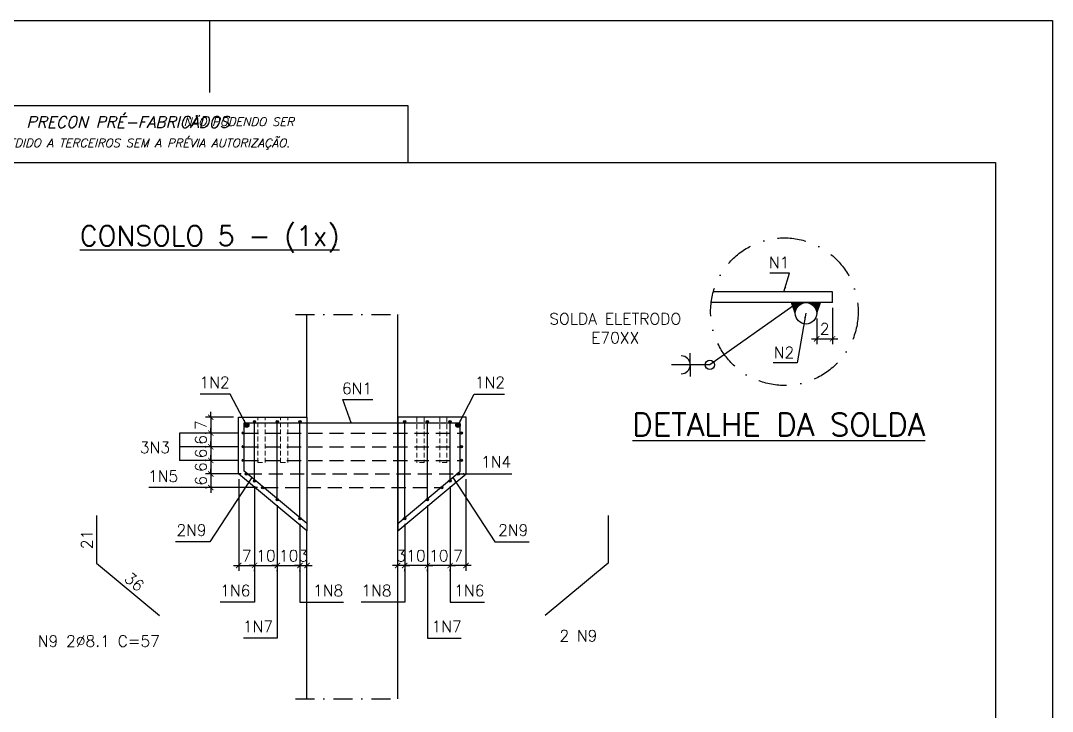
# Model space of a CAD drawing. Header units: centimetres. Extents: x 1658 to 19651, y 8082 to 11444.
# Drawn here: x 10405 to 11768, y 10531 to 11444 of the extents above; entities that cross this region are included whole.
import ezdxf

# ---------------------------------------------------------------- set-up
doc = ezdxf.new("R2010")
doc.units = ezdxf.units.CM
doc.header["$LTSCALE"] = 50
doc.header["$MEASUREMENT"] = 0
doc.header["$PDMODE"] = 67
for name, pattern in [('DASHDOT', [1, 0.5, -0.25, 0, -0.25]), ('DASHDOT2', [0.5, 0.25, -0.125, 0, -0.125]), ('DASHED', [0.75, 0.5, -0.25]), ('HIDDEN', [0.375, 0.25, -0.125])]:
    doc.linetypes.add(name, pattern=pattern)
doc.layers.add('10 TRACEJADO', color=1, linetype='DASHED', lineweight=13)
for name, color, linetype in [('FORMATO-PRECON', 2, 'Continuous'), ('HACHURAS-PRECON', 1, 'Continuous'), ('LINHA CENTRO-PRECON', 1, 'DASHDOT'), ('LINHA-01-PRECON', 1, 'Continuous'), ('LINHA-02-PRECON', 2, 'Continuous'), ('LINHA-03-PRECON', 3, 'Continuous'), ('LINHA-04-PRECON', 4, 'Continuous'), ('TEXTO-20-PRECON', 2, 'Continuous'), ('X1', 2, 'Continuous')]:
    doc.layers.add(name, color=color, linetype=linetype)
doc.styles.add('PRECON-ROMANS', font='romans.shx')
doc.styles.add('ROMANS', font='ROMANS.SHX', dxfattribs={"oblique": 15, "height": 3})
doc.styles.get("Standard").update_dxf_attribs({"font": 'romans.shx'})
doc.dimstyles.new('ESC50-50', dxfattribs={"dimscale": 50, "dimtxt": 0.2, "dimasz": 0.15, "dimexe": 0.15, "dimexo": 0.15, "dimgap": 0.08, "dimtad": 1, "dimdec": 1, "dimzin": 12, "dimdsep": 46, "dimtxsty": 'Standard', "dimblk": 'ARCHTICK', "dimcen": 0.09, "dimdle": 0.15, "dimclrd": 256, "dimclre": 256, "dimclrt": 2, "dimazin": 3, "dimtfac": 1, "dimtdec": 1, "dimtmove": 1, "dimatfit": 2, "dimfxl": 0.15, "dimtolj": 1, "dimtzin": 0, "dimarcsym": 0})
doc.dimstyles.new('ESC75-25', dxfattribs={"dimscale": 0, "dimtxt": 15, "dimasz": 7, "dimexe": 7, "dimexo": 7, "dimgap": 5.5, "dimtad": 1, "dimdec": 1, "dimlfac": 0.333333, "dimdsep": 46, "dimtxsty": 'Standard', "dimblk": 'ARCHTICK', "dimcen": 0.1, "dimdle": 7, "dimclrd": 256, "dimclre": 256, "dimclrt": 2, "dimadec": 0, "dimazin": 0, "dimtfac": 1, "dimtdec": 1, "dimtix": 1, "dimtmove": 2, "dimatfit": 3, "dimfxl": 1, "dimarcsym": 0})
doc.dimstyles.new('ESC75-75', dxfattribs={"dimscale": 0, "dimtxt": 15, "dimasz": 7, "dimexe": 7, "dimexo": 7, "dimgap": 5.5, "dimtad": 1, "dimdec": 1, "dimdsep": 46, "dimtxsty": 'Standard', "dimblk": 'ARCHTICK', "dimcen": 0.1, "dimdle": 7, "dimclrd": 256, "dimclre": 256, "dimclrt": 2, "dimadec": 0, "dimazin": 0, "dimtfac": 1, "dimtdec": 1, "dimtix": 1, "dimtmove": 2, "dimatfit": 3, "dimfxl": 1, "dimarcsym": 0})

# ---------------------------------------------------------------- blocks, each defined once
blk = doc.blocks.new('A$C2E607E54')
at = {"layer": 'FORMATO-PRECON', "color": 6}
blk.add_line((1835, 4050), (685, 4050), dxfattribs=at)
at = {"layer": 'FORMATO-PRECON'}
for points in [[(0, 4200), (2970, 4200), (2970, 0), (0, 0)], [(685, 3950), (1835, 3950), (1835, 4050), (685, 4050)]]:
    blk.add_lwpolyline(points, close=True, dxfattribs=at)
blk.add_lwpolyline([(1485, 4200), (1485, 4073.6)], dxfattribs=at)
at = {"layer": 'FORMATO-PRECON', "color": 6}
blk.add_lwpolyline([(100, 3950), (2870, 3950), (2870, 100), (100, 100)], close=True, dxfattribs=at)
at = {"layer": 'FORMATO-PRECON', "color": 3, "style": 'ROMANS', "oblique": 15}
blk.add_text('PRECON PRÉ-FABRICADOS', height=20, dxfattribs=at).set_placement((1162, 4011.3))
at = {"layer": 'FORMATO-PRECON', "style": 'ROMANS', "oblique": 15}
for s, p in [('ESTE DESENHO É DE PROPRIEDADE DA                            NÃO PODENDO SER', (700.8, 4014.4)), ('COPIADO PARCIAL OU TOTALMENTE, NEM CEDIDO A TERCEIROS SEM A PRÉVIA AUTORIZAÇÃO.', (700.8, 3977))]:
    blk.add_text(s, height=15, dxfattribs=at).set_placement(p)
blk = doc.blocks.new('*D192')
at = {"layer": 'Defpoints', "color": 0, "linetype": 'Continuous', "transparency": 16777216}
for p in [(10505.3, 10789.8), (10505.3, 10726.7), (10505.3, 10726.7)]:
    blk.add_point(p, dxfattribs=at)
at = {"layer": 'LINHA-01-PRECON', "color": 2, "linetype": 'Continuous', "transparency": 16777216, "insert": (10492.3, 10758.3), "char_height": 15, "attachment_point": 5, "rotation": 90}
blk.add_mtext('21', dxfattribs=at)
blk = doc.blocks.new('_ArchTick')
at = {"color": 0, "linetype": 'ByBlock', "const_width": 0.15}
blk.add_lwpolyline([(-0.5, -0.5), (0.5, 0.5)], dxfattribs=at)
blk = doc.blocks.new('*D193')
at = {"layer": 'Defpoints', "color": 0, "linetype": 'Continuous', "transparency": 16777216}
for p in [(10505.3, 10726.7), (10588.3, 10657.6), (10588.3, 10657.6)]:
    blk.add_point(p, dxfattribs=at)
at = {"layer": 'LINHA-01-PRECON', "color": 2, "linetype": 'Continuous', "transparency": 16777216, "insert": (10555.1, 10702.2), "char_height": 15, "attachment_point": 5, "rotation": 320.2182}
blk.add_mtext('36', dxfattribs=at)
blk = doc.blocks.new('*D196')
at = {"layer": 'Defpoints', "color": 0, "transparency": 16777216}
for p in [(11477.9, 11071.3), (11456.9, 11057.1), (11477.9, 11023.5)]:
    blk.add_point(p, dxfattribs=at)
at = {"layer": 'LINHA-01-PRECON', "lineweight": -2, "transparency": 16777216}
for p, q in [((11477.9, 11064.3), (11477.9, 11016.5)), ((11456.9, 11050.1), (11456.9, 11016.5)), ((11449.9, 11023.5), (11484.9, 11023.5))]:
    blk.add_line(p, q, dxfattribs=at)
at = {"layer": 'LINHA-01-PRECON', "lineweight": -2, "transparency": 16777216, "xscale": 7, "yscale": 7, "zscale": 7, "rotation": 180}
blk.add_blockref('_ArchTick', (11456.9, 11023.5), dxfattribs=at)
at = {"layer": 'LINHA-01-PRECON', "lineweight": -2, "transparency": 16777216, "xscale": 7, "yscale": 7, "zscale": 7}
blk.add_blockref('_ArchTick', (11477.9, 11023.5), dxfattribs=at)
at = {"layer": 'LINHA-01-PRECON', "color": 2, "transparency": 16777216, "insert": (11467.4, 11036.5), "char_height": 15, "attachment_point": 5}
blk.add_mtext('2', dxfattribs=at)
blk = doc.blocks.new('*D216')
at = {"layer": 'Defpoints', "color": 0, "transparency": 16777216}
for p in [(10693, 10919.8), (10656.1, 10898.8), (10699, 10898.8)]:
    blk.add_point(p, dxfattribs=at)
at = {"layer": 'LINHA-01-PRECON', "lineweight": -2, "transparency": 16777216}
for p, q in [((10656.1, 10919.8), (10656.1, 10926.8)), ((10686, 10919.8), (10649.1, 10919.8)), ((10656.1, 10919.8), (10656.1, 10898.8)), ((10692, 10898.8), (10649.1, 10898.8)), ((10656.1, 10898.8), (10656.1, 10891.8))]:
    blk.add_line(p, q, dxfattribs=at)
at = {"layer": 'LINHA-01-PRECON', "lineweight": -2, "transparency": 16777216, "xscale": 7, "yscale": 7, "zscale": 7}
for p, rotation in [((10656.1, 10919.8), 270), ((10656.1, 10898.8), 90)]:
    blk.add_blockref('_ArchTick', p, dxfattribs=dict(at, rotation=rotation))
at = {"layer": 'LINHA-01-PRECON', "color": 2, "transparency": 16777216, "insert": (10643.1, 10909.3), "char_height": 15, "attachment_point": 5, "rotation": 90}
blk.add_mtext('7', dxfattribs=at)
blk = doc.blocks.new('*D217')
at = {"layer": 'Defpoints', "color": 0, "transparency": 16777216}
for p in [(10699, 10898.8), (10656.1, 10880.8), (10699, 10880.8)]:
    blk.add_point(p, dxfattribs=at)
at = {"layer": 'LINHA-01-PRECON', "lineweight": -2, "transparency": 16777216}
for p, q in [((10692, 10898.8), (10649.1, 10898.8)), ((10656.1, 10898.8), (10656.1, 10905.8)), ((10656.1, 10898.8), (10656.1, 10880.8)), ((10692, 10880.8), (10649.1, 10880.8)), ((10656.1, 10880.8), (10656.1, 10873.8))]:
    blk.add_line(p, q, dxfattribs=at)
at = {"layer": 'LINHA-01-PRECON', "lineweight": -2, "transparency": 16777216, "xscale": 7, "yscale": 7, "zscale": 7}
for p, rotation in [((10656.1, 10898.8), 270), ((10656.1, 10880.8), 90)]:
    blk.add_blockref('_ArchTick', p, dxfattribs=dict(at, rotation=rotation))
at = {"layer": 'LINHA-01-PRECON', "color": 2, "transparency": 16777216, "insert": (10643.1, 10889.8), "char_height": 15, "attachment_point": 5, "rotation": 90}
blk.add_mtext('6', dxfattribs=at)
blk = doc.blocks.new('*D218')
at = {"layer": 'Defpoints', "color": 0, "transparency": 16777216}
for p in [(10699, 10880.8), (10656.1, 10862.8), (10699, 10862.8)]:
    blk.add_point(p, dxfattribs=at)
at = {"layer": 'LINHA-01-PRECON', "lineweight": -2, "transparency": 16777216}
for p, q in [((10692, 10880.8), (10649.1, 10880.8)), ((10656.1, 10880.8), (10656.1, 10887.8)), ((10656.1, 10880.8), (10656.1, 10862.8)), ((10692, 10862.8), (10649.1, 10862.8)), ((10656.1, 10862.8), (10656.1, 10855.8))]:
    blk.add_line(p, q, dxfattribs=at)
at = {"layer": 'LINHA-01-PRECON', "lineweight": -2, "transparency": 16777216, "xscale": 7, "yscale": 7, "zscale": 7}
for p, rotation in [((10656.1, 10880.8), 270), ((10656.1, 10862.8), 90)]:
    blk.add_blockref('_ArchTick', p, dxfattribs=dict(at, rotation=rotation))
at = {"layer": 'LINHA-01-PRECON', "color": 2, "transparency": 16777216, "insert": (10643.1, 10871.8), "char_height": 15, "attachment_point": 5, "rotation": 90}
blk.add_mtext('6', dxfattribs=at)
blk = doc.blocks.new('*D219')
at = {"layer": 'Defpoints', "color": 0, "transparency": 16777216}
for p in [(10699, 10862.8), (10656.1, 10844.8), (10703.2, 10844.8)]:
    blk.add_point(p, dxfattribs=at)
at = {"layer": 'LINHA-01-PRECON', "lineweight": -2, "transparency": 16777216}
for p, q in [((10656.1, 10862.8), (10656.1, 10869.8)), ((10692, 10862.8), (10649.1, 10862.8)), ((10656.1, 10862.8), (10656.1, 10844.8)), ((10696.2, 10844.8), (10649.1, 10844.8)), ((10656.1, 10844.8), (10656.1, 10837.8))]:
    blk.add_line(p, q, dxfattribs=at)
at = {"layer": 'LINHA-01-PRECON', "lineweight": -2, "transparency": 16777216, "xscale": 7, "yscale": 7, "zscale": 7}
for p, rotation in [((10656.1, 10862.8), 270), ((10656.1, 10844.8), 90)]:
    blk.add_blockref('_ArchTick', p, dxfattribs=dict(at, rotation=rotation))
at = {"layer": 'LINHA-01-PRECON', "color": 2, "transparency": 16777216, "insert": (10643.1, 10853.8), "char_height": 15, "attachment_point": 5, "rotation": 90}
blk.add_mtext('6', dxfattribs=at)
blk = doc.blocks.new('*D220')
at = {"layer": 'Defpoints', "color": 0, "transparency": 16777216}
for p in [(10703.2, 10844.8), (10656.1, 10826.8), (10724.9, 10826.8)]:
    blk.add_point(p, dxfattribs=at)
at = {"layer": 'LINHA-01-PRECON', "lineweight": -2, "transparency": 16777216}
for p, q in [((10696.2, 10844.8), (10649.1, 10844.8)), ((10656.1, 10844.8), (10656.1, 10851.8)), ((10656.1, 10844.8), (10656.1, 10826.8)), ((10717.9, 10826.8), (10649.1, 10826.8)), ((10656.1, 10826.8), (10656.1, 10819.8))]:
    blk.add_line(p, q, dxfattribs=at)
at = {"layer": 'LINHA-01-PRECON', "lineweight": -2, "transparency": 16777216, "xscale": 7, "yscale": 7, "zscale": 7}
for p, rotation in [((10656.1, 10844.8), 270), ((10656.1, 10826.8), 90)]:
    blk.add_blockref('_ArchTick', p, dxfattribs=dict(at, rotation=rotation))
at = {"layer": 'LINHA-01-PRECON', "color": 2, "transparency": 16777216, "insert": (10643.1, 10835.8), "char_height": 15, "attachment_point": 5, "rotation": 90}
blk.add_mtext('6', dxfattribs=at)
blk = doc.blocks.new('*D221')
at = {"layer": 'Defpoints', "color": 0, "transparency": 16777216}
for p in [(10693, 10844.8), (10714, 10835.6), (10714, 10723.8)]:
    blk.add_point(p, dxfattribs=at)
at = {"layer": 'LINHA-01-PRECON', "lineweight": -2, "transparency": 16777216}
for p, q in [((10693, 10837.8), (10693, 10716.8)), ((10714, 10828.6), (10714, 10716.8)), ((10686, 10723.8), (10721, 10723.8))]:
    blk.add_line(p, q, dxfattribs=at)
at = {"layer": 'LINHA-01-PRECON', "lineweight": -2, "transparency": 16777216, "xscale": 7, "yscale": 7, "zscale": 7, "rotation": 180}
blk.add_blockref('_ArchTick', (10693, 10723.8), dxfattribs=at)
at = {"layer": 'LINHA-01-PRECON', "lineweight": -2, "transparency": 16777216, "xscale": 7, "yscale": 7, "zscale": 7}
blk.add_blockref('_ArchTick', (10714, 10723.8), dxfattribs=at)
at = {"layer": 'LINHA-01-PRECON', "color": 2, "transparency": 16777216, "insert": (10703.5, 10736.8), "char_height": 15, "attachment_point": 5}
blk.add_mtext('7', dxfattribs=at)
blk = doc.blocks.new('*D222')
at = {"layer": 'Defpoints', "color": 0, "transparency": 16777216}
for p in [(10714, 10835.6), (10744, 10810.7), (10744, 10723.8)]:
    blk.add_point(p, dxfattribs=at)
at = {"layer": 'LINHA-01-PRECON', "lineweight": -2, "transparency": 16777216}
for p, q in [((10714, 10828.6), (10714, 10716.8)), ((10744, 10803.7), (10744, 10716.8)), ((10714, 10723.8), (10707, 10723.8)), ((10714, 10723.8), (10744, 10723.8)), ((10744, 10723.8), (10751, 10723.8))]:
    blk.add_line(p, q, dxfattribs=at)
at = {"layer": 'LINHA-01-PRECON', "lineweight": -2, "transparency": 16777216, "xscale": 7, "yscale": 7, "zscale": 7}
blk.add_blockref('_ArchTick', (10714, 10723.8), dxfattribs=at)
at = {"layer": 'LINHA-01-PRECON', "lineweight": -2, "transparency": 16777216, "xscale": 7, "yscale": 7, "zscale": 7, "rotation": 180}
blk.add_blockref('_ArchTick', (10744, 10723.8), dxfattribs=at)
at = {"layer": 'LINHA-01-PRECON', "color": 2, "transparency": 16777216, "insert": (10729, 10736.8), "char_height": 15, "attachment_point": 5}
blk.add_mtext('10', dxfattribs=at)
blk = doc.blocks.new('*D223')
at = {"layer": 'Defpoints', "color": 0, "transparency": 16777216}
for p in [(10744, 10810.7), (10774, 10785.8), (10774, 10723.8)]:
    blk.add_point(p, dxfattribs=at)
at = {"layer": 'LINHA-01-PRECON', "lineweight": -2, "transparency": 16777216}
for p, q in [((10744, 10803.7), (10744, 10716.8)), ((10774, 10778.8), (10774, 10716.8)), ((10744, 10723.8), (10737, 10723.8)), ((10744, 10723.8), (10774, 10723.8)), ((10774, 10723.8), (10781, 10723.8))]:
    blk.add_line(p, q, dxfattribs=at)
at = {"layer": 'LINHA-01-PRECON', "lineweight": -2, "transparency": 16777216, "xscale": 7, "yscale": 7, "zscale": 7}
blk.add_blockref('_ArchTick', (10744, 10723.8), dxfattribs=at)
at = {"layer": 'LINHA-01-PRECON', "lineweight": -2, "transparency": 16777216, "xscale": 7, "yscale": 7, "zscale": 7, "rotation": 180}
blk.add_blockref('_ArchTick', (10774, 10723.8), dxfattribs=at)
at = {"layer": 'LINHA-01-PRECON', "color": 2, "transparency": 16777216, "insert": (10759, 10736.8), "char_height": 15, "attachment_point": 5}
blk.add_mtext('10', dxfattribs=at)
blk = doc.blocks.new('*D224')
at = {"layer": 'Defpoints', "color": 0, "transparency": 16777216}
for p in [(10774, 10785.8), (10783.3, 10723.8), (10783.3, 10723.8)]:
    blk.add_point(p, dxfattribs=at)
at = {"layer": 'LINHA-01-PRECON', "lineweight": -2, "transparency": 16777216}
for p, q in [((10774, 10778.8), (10774, 10716.8)), ((10774, 10723.8), (10767, 10723.8)), ((10774, 10723.8), (10783.3, 10723.8)), ((10783.3, 10723.8), (10790.3, 10723.8))]:
    blk.add_line(p, q, dxfattribs=at)
at = {"layer": 'LINHA-01-PRECON', "lineweight": -2, "transparency": 16777216, "xscale": 7, "yscale": 7, "zscale": 7}
blk.add_blockref('_ArchTick', (10774, 10723.8), dxfattribs=at)
at = {"layer": 'LINHA-01-PRECON', "lineweight": -2, "transparency": 16777216, "xscale": 7, "yscale": 7, "zscale": 7, "rotation": 180}
blk.add_blockref('_ArchTick', (10783.3, 10723.8), dxfattribs=at)
at = {"layer": 'LINHA-01-PRECON', "color": 2, "transparency": 16777216, "insert": (10778.6, 10736.8), "char_height": 15, "attachment_point": 5}
blk.add_mtext('3', dxfattribs=at)
blk = doc.blocks.new('*D225')
at = {"layer": 'Defpoints', "color": 0, "transparency": 16777216}
for p in [(10993.4, 10844.8), (10972.4, 10835.6), (10972.4, 10723.8)]:
    blk.add_point(p, dxfattribs=at)
at = {"layer": 'LINHA-01-PRECON', "lineweight": -2, "transparency": 16777216}
for p, q in [((10972.4, 10828.6), (10972.4, 10716.8)), ((10993.4, 10837.8), (10993.4, 10716.8)), ((11000.4, 10723.8), (10965.4, 10723.8))]:
    blk.add_line(p, q, dxfattribs=at)
at = {"layer": 'LINHA-01-PRECON', "lineweight": -2, "transparency": 16777216, "xscale": 7, "yscale": 7, "zscale": 7, "rotation": 180}
blk.add_blockref('_ArchTick', (10972.4, 10723.8), dxfattribs=at)
at = {"layer": 'LINHA-01-PRECON', "lineweight": -2, "transparency": 16777216, "xscale": 7, "yscale": 7, "zscale": 7}
blk.add_blockref('_ArchTick', (10993.4, 10723.8), dxfattribs=at)
at = {"layer": 'LINHA-01-PRECON', "color": 2, "transparency": 16777216, "insert": (10982.9, 10736.8), "char_height": 15, "attachment_point": 5}
blk.add_mtext('7', dxfattribs=at)
blk = doc.blocks.new('*D226')
at = {"layer": 'Defpoints', "color": 0, "transparency": 16777216}
for p in [(10972.4, 10835.6), (10942.4, 10810.7), (10942.4, 10723.8)]:
    blk.add_point(p, dxfattribs=at)
at = {"layer": 'LINHA-01-PRECON', "lineweight": -2, "transparency": 16777216}
for p, q in [((10972.4, 10828.6), (10972.4, 10716.8)), ((10942.4, 10803.7), (10942.4, 10716.8)), ((10942.4, 10723.8), (10935.4, 10723.8)), ((10972.4, 10723.8), (10942.4, 10723.8)), ((10972.4, 10723.8), (10979.4, 10723.8))]:
    blk.add_line(p, q, dxfattribs=at)
at = {"layer": 'LINHA-01-PRECON', "lineweight": -2, "transparency": 16777216, "xscale": 7, "yscale": 7, "zscale": 7}
blk.add_blockref('_ArchTick', (10942.4, 10723.8), dxfattribs=at)
at = {"layer": 'LINHA-01-PRECON', "lineweight": -2, "transparency": 16777216, "xscale": 7, "yscale": 7, "zscale": 7, "rotation": 180}
blk.add_blockref('_ArchTick', (10972.4, 10723.8), dxfattribs=at)
at = {"layer": 'LINHA-01-PRECON', "color": 2, "transparency": 16777216, "insert": (10957.4, 10736.8), "char_height": 15, "attachment_point": 5}
blk.add_mtext('10', dxfattribs=at)
blk = doc.blocks.new('*D227')
at = {"layer": 'Defpoints', "color": 0, "transparency": 16777216}
for p in [(10942.4, 10810.7), (10912.4, 10785.8), (10912.4, 10723.8)]:
    blk.add_point(p, dxfattribs=at)
at = {"layer": 'LINHA-01-PRECON', "lineweight": -2, "transparency": 16777216}
for p, q in [((10942.4, 10803.7), (10942.4, 10716.8)), ((10912.4, 10778.8), (10912.4, 10716.8)), ((10912.4, 10723.8), (10905.4, 10723.8)), ((10942.4, 10723.8), (10912.4, 10723.8)), ((10942.4, 10723.8), (10949.4, 10723.8))]:
    blk.add_line(p, q, dxfattribs=at)
at = {"layer": 'LINHA-01-PRECON', "lineweight": -2, "transparency": 16777216, "xscale": 7, "yscale": 7, "zscale": 7}
blk.add_blockref('_ArchTick', (10912.4, 10723.8), dxfattribs=at)
at = {"layer": 'LINHA-01-PRECON', "lineweight": -2, "transparency": 16777216, "xscale": 7, "yscale": 7, "zscale": 7, "rotation": 180}
blk.add_blockref('_ArchTick', (10942.4, 10723.8), dxfattribs=at)
at = {"layer": 'LINHA-01-PRECON', "color": 2, "transparency": 16777216, "insert": (10927.4, 10736.8), "char_height": 15, "attachment_point": 5}
blk.add_mtext('10', dxfattribs=at)
blk = doc.blocks.new('*D228')
at = {"layer": 'Defpoints', "color": 0, "transparency": 16777216}
for p in [(10912.4, 10785.8), (10903.1, 10723.8), (10903.1, 10723.8)]:
    blk.add_point(p, dxfattribs=at)
at = {"layer": 'LINHA-01-PRECON', "lineweight": -2, "transparency": 16777216}
for p, q in [((10912.4, 10778.8), (10912.4, 10716.8)), ((10903.1, 10723.8), (10896.1, 10723.8)), ((10912.4, 10723.8), (10903.1, 10723.8)), ((10912.4, 10723.8), (10919.4, 10723.8))]:
    blk.add_line(p, q, dxfattribs=at)
at = {"layer": 'LINHA-01-PRECON', "lineweight": -2, "transparency": 16777216, "xscale": 7, "yscale": 7, "zscale": 7}
blk.add_blockref('_ArchTick', (10903.1, 10723.8), dxfattribs=at)
at = {"layer": 'LINHA-01-PRECON', "lineweight": -2, "transparency": 16777216, "xscale": 7, "yscale": 7, "zscale": 7, "rotation": 180}
blk.add_blockref('_ArchTick', (10912.4, 10723.8), dxfattribs=at)
at = {"layer": 'LINHA-01-PRECON', "color": 2, "transparency": 16777216, "insert": (10907.8, 10736.8), "char_height": 15, "attachment_point": 5}
blk.add_mtext('3', dxfattribs=at)

msp = doc.modelspace()

# ---------------------------------------------------------------- hatches: boundary and pattern name
at = {"layer": 'LINHA-01-PRECON'}
h = msp.add_hatch(dxfattribs=at)
h.set_pattern_fill('ANSI31', color=256, scale=8.4375, style=0)
h.set_pattern_definition([(45, (6421.1859, 10569.0913), (-0.74577668, 0.74577668), [])])
h.paths.add_polyline_path([(11423.73, 11071.25), (11428.64, 11057.12, -0.4142136), (11442.77, 11071.25)])
h.paths.add_polyline_path([(11442.77, 11071.25, -0.4142136), (11456.9, 11057.12), (11461.81, 11071.25)])
at = {"layer": 'LINHA-01-PRECON', "linetype": 'Continuous'}
h = msp.add_hatch(color=256, dxfattribs=at)
h.dxf.hatch_style = 1
edge = h.paths.add_edge_path()
edge.add_arc((10703.46, 10909.3), 3, 0, 360)
h = msp.add_hatch(color=256, dxfattribs=at)
h.dxf.hatch_style = 1
edge = h.paths.add_edge_path()
edge.add_arc((10713.96, 10913.8), 1.5, 0, 360)
h = msp.add_hatch(color=256, dxfattribs=at)
h.dxf.hatch_style = 1
edge = h.paths.add_edge_path()
edge.add_arc((10743.96, 10913.8), 1.5, 0, 360)
h = msp.add_hatch(color=256, dxfattribs=at)
h.dxf.hatch_style = 1
edge = h.paths.add_edge_path()
edge.add_arc((10773.96, 10913.8), 1.5, 0, 360)
h = msp.add_hatch(color=256, dxfattribs=at)
h.dxf.hatch_style = 1
edge = h.paths.add_edge_path()
edge.add_arc((10912.44, 10913.8), 1.5, 0, 360)
h = msp.add_hatch(color=256, dxfattribs=at)
h.dxf.hatch_style = 1
edge = h.paths.add_edge_path()
edge.add_arc((10942.44, 10913.8), 1.5, 0, 360)
h = msp.add_hatch(color=256, dxfattribs=at)
h.dxf.hatch_style = 1
edge = h.paths.add_edge_path()
edge.add_arc((10972.44, 10913.8), 1.5, 0, 360)
h = msp.add_hatch(color=256, dxfattribs=at)
h.dxf.hatch_style = 1
edge = h.paths.add_edge_path()
edge.add_arc((10982.94, 10909.3), 3, 0, 360)
h = msp.add_hatch(color=256, dxfattribs=at)
h.dxf.hatch_style = 1
edge = h.paths.add_edge_path()
edge.add_arc((10698.96, 10898.8), 1.5, 0, 360)
h = msp.add_hatch(color=256, dxfattribs=at)
h.dxf.hatch_style = 1
edge = h.paths.add_edge_path()
edge.add_arc((10987.44, 10898.8), 1.5, 0, 360)
h = msp.add_hatch(color=256, dxfattribs=at)
h.dxf.hatch_style = 1
edge = h.paths.add_edge_path()
edge.add_arc((10698.96, 10880.8), 1.5, 0, 360)
h = msp.add_hatch(color=256, dxfattribs=at)
h.dxf.hatch_style = 1
edge = h.paths.add_edge_path()
edge.add_arc((10987.44, 10880.8), 1.5, 0, 360)
h = msp.add_hatch(color=256, dxfattribs=at)
h.dxf.hatch_style = 1
edge = h.paths.add_edge_path()
edge.add_arc((10698.96, 10862.8), 1.5, 0, 360)
h = msp.add_hatch(color=256, dxfattribs=at)
h.dxf.hatch_style = 1
edge = h.paths.add_edge_path()
edge.add_arc((10987.44, 10862.8), 1.5, 0, 360)
h = msp.add_hatch(color=256, dxfattribs=at)
h.dxf.hatch_style = 1
edge = h.paths.add_edge_path()
edge.add_arc((10703.19, 10844.8), 1.5, 0, 360)
h = msp.add_hatch(color=256, dxfattribs=at)
h.dxf.hatch_style = 1
edge = h.paths.add_edge_path()
edge.add_arc((10983.2, 10844.8), 1.5, 0, 360)
h = msp.add_hatch(color=256, dxfattribs=at)
h.dxf.hatch_style = 1
edge = h.paths.add_edge_path()
edge.add_arc((10713.96, 10835.6), 1.5, 0, 360)
h = msp.add_hatch(color=256, dxfattribs=at)
h.dxf.hatch_style = 1
edge = h.paths.add_edge_path()
edge.add_arc((10724.87, 10826.8), 1.5, 0, 360)
h = msp.add_hatch(color=256, dxfattribs=at)
h.dxf.hatch_style = 1
edge = h.paths.add_edge_path()
edge.add_arc((10961.53, 10826.8), 1.5, 0, 360)
h = msp.add_hatch(color=256, dxfattribs=at)
h.dxf.hatch_style = 1
edge = h.paths.add_edge_path()
edge.add_arc((10972.44, 10835.6), 1.5, 0, 360)
h = msp.add_hatch(color=256, dxfattribs=at)
h.dxf.hatch_style = 1
edge = h.paths.add_edge_path()
edge.add_arc((10743.96, 10810.69), 1.5, 0, 360)
h = msp.add_hatch(color=256, dxfattribs=at)
h.dxf.hatch_style = 1
edge = h.paths.add_edge_path()
edge.add_arc((10942.44, 10810.69), 1.5, 0, 360)
h = msp.add_hatch(color=256, dxfattribs=at)
h.dxf.hatch_style = 1
edge = h.paths.add_edge_path()
edge.add_arc((10773.96, 10785.77), 1.5, 0, 360)
h = msp.add_hatch(color=256, dxfattribs=at)
h.dxf.hatch_style = 1
edge = h.paths.add_edge_path()
edge.add_arc((10912.44, 10785.77), 1.5, 0, 360)

# ---------------------------------------------------------------- linework, layer by layer
at = {"layer": '10 TRACEJADO', "linetype": 'HIDDEN', "ltscale": 0.5, "extrusion": (0, 1, 0)}
for p, q in [((10718.46, 10859.8), (10718.46, 10919.8)), ((10728.06, 10859.8), (10728.06, 10919.8)), ((10748.46, 10859.8), (10748.46, 10919.8)), ((10758.06, 10859.8), (10758.06, 10919.8)), ((10928.64, 10919.8), (10928.64, 10859.8)), ((10938.24, 10919.8), (10938.24, 10859.8)), ((10958.64, 10919.8), (10958.64, 10859.8)), ((10968.24, 10919.8), (10968.24, 10859.8)), ((10718.46, 10859.8), (10728.06, 10859.8)), ((10748.46, 10859.8), (10758.06, 10859.8)), ((10938.24, 10859.8), (10928.64, 10859.8)), ((10968.24, 10859.8), (10958.64, 10859.8))]:
    msp.add_line(p, q, dxfattribs=at)
at = {"layer": 'LINHA CENTRO-PRECON', "extrusion": (0, 1, 0)}
for p, q in [((10768.26, 11055.43), (10918.26, 11055.43)), ((10768.26, 10547.41), (10918.26, 10547.41))]:
    msp.add_line(p, q, dxfattribs=at)
at = {"layer": 'LINHA-01-PRECON', "color": 1}
msp.add_lwpolyline([(11425.32, 11066.67), (11315.69, 10989.03), (11264.88, 10989.03)], dxfattribs=at)
at = {"layer": 'LINHA-01-PRECON', "color": 1, "linetype": 'DASHDOT2', "ltscale": 3}
msp.add_circle((11414.22, 11059.3), 97.5, dxfattribs=at)
at = {"layer": 'LINHA-01-PRECON', "linetype": 'Continuous'}
for centre, radius in [((10703.46, 10909.3), 3), ((10713.96, 10913.8), 1.5), ((10743.96, 10913.8), 1.5), ((10773.96, 10913.8), 1.5), ((10912.44, 10913.8), 1.5), ((10942.44, 10913.8), 1.5), ((10972.44, 10913.8), 1.5), ((10982.94, 10909.3), 3), ((10698.96, 10898.8), 1.5), ((10987.44, 10898.8), 1.5), ((10698.96, 10880.8), 1.5), ((10987.44, 10880.8), 1.5), ((10698.96, 10862.8), 1.5), ((10987.44, 10862.8), 1.5), ((10703.19, 10844.8), 1.5), ((10983.2, 10844.8), 1.5), ((10713.96, 10835.6), 1.5), ((10724.87, 10826.8), 1.5), ((10961.53, 10826.8), 1.5), ((10972.44, 10835.6), 1.5), ((10743.96, 10810.69), 1.5), ((10942.44, 10810.69), 1.5), ((10773.96, 10785.77), 1.5), ((10912.44, 10785.77), 1.5)]:
    msp.add_circle(centre, radius, dxfattribs=at)
at = {"layer": 'LINHA-02-PRECON', "extrusion": (0, 1, 0)}
for p, q in [((10783.26, 10919.8), (10783.26, 11055.43)), ((10903.26, 10547.41), (10903.26, 11055.43)), ((10692.96, 10919.8), (10783.26, 10919.8)), ((10692.96, 10844.8), (10692.96, 10919.8)), ((10783.26, 10919.8), (10783.26, 10769.8)), ((10993.44, 10919.8), (10903.44, 10919.8)), ((10903.44, 10919.8), (10903.44, 10769.8)), ((10993.44, 10844.8), (10993.44, 10919.8)), ((10783.26, 10769.8), (10692.96, 10844.8)), ((10903.44, 10769.8), (10993.44, 10844.8)), ((10783.26, 10547.41), (10783.26, 10769.95))]:
    msp.add_line(p, q, dxfattribs=at)
at = {"layer": 'LINHA-02-PRECON'}
for q in [(11289.77, 11004.42), (11289.77, 10973.64)]:
    msp.add_line((11289.77, 10989.03), q, dxfattribs=at)
msp.add_circle((11315.69, 10989.03), 6.11, dxfattribs=at)
msp.add_arc((11277.93, 10989.03), 11.84, 270.31864, 89.68136, dxfattribs=at)
at = {"layer": 'LINHA-03-PRECON'}
for p, q in [((11477.94, 11085.38), (11320.27, 11085.38)), ((11477.94, 11071.25), (11477.94, 11085.38)), ((11477.94, 11071.25), (11317.45, 11071.25)), ((11428.64, 11057.12), (11423.73, 11071.25)), ((11451.3, 11071.25), (11451.3, 11071.25)), ((11456.9, 11057.12), (11461.81, 11071.25))]:
    msp.add_line(p, q, dxfattribs=at)
msp.add_circle((11442.77, 11057.12), 14.13, dxfattribs=at)
at = {"layer": 'LINHA-04-PRECON', "extrusion": (0, 1, 0)}
for p, q in [((10700.46, 10912.3), (10985.94, 10912.3)), ((10713.96, 10837.1), (10713.96, 10912.3)), ((10743.96, 10812.19), (10743.96, 10912.3)), ((10773.96, 10787.27), (10773.96, 10912.3)), ((10912.44, 10787.27), (10912.44, 10912.3)), ((10942.44, 10812.19), (10942.44, 10912.3)), ((10972.44, 10837.1), (10972.44, 10912.3))]:
    msp.add_line(p, q, dxfattribs=at)
at = {"layer": 'LINHA-04-PRECON', "linetype": 'HIDDEN', "ltscale": 1.5, "extrusion": (0, 1, 0)}
for p, q in [((10700.46, 10898.8), (10985.94, 10898.8)), ((10700.46, 10880.8), (10985.94, 10880.8)), ((10700.46, 10862.8), (10985.94, 10862.8)), ((10704.69, 10844.8), (10981.7, 10844.8)), ((10726.37, 10826.8), (10960.03, 10826.8))]:
    msp.add_line(p, q, dxfattribs=at)
at = {"layer": 'LINHA-04-PRECON'}
for points in [[(10783.26, 10779.54, 0), (10700.46, 10848.32, 0), (10700.46, 10912.3, 0)], [(10903.14, 10779.54, 0), (10985.94, 10848.32, 0), (10985.94, 10912.3, 0)], [(10505.3, 10789.84, 0), (10505.3, 10726.75, 0), (10588.29, 10657.65, 0)], [(11181.1, 10789.84, 0), (11181.1, 10726.75, 0), (11098.11, 10657.65, 0)]]:
    msp.add_polyline3d(points, dxfattribs=at)

# ---------------------------------------------------------------- block references
at = {"layer": 'HACHURAS-PRECON', "xscale": 0.7499999999999996, "yscale": 0.7499999999999996, "zscale": 0.7499999999999996}
msp.add_blockref('A$C2E607E54', (9540.86, 8293.94), dxfattribs=at)

# ---------------------------------------------------------------- texts
at = {"layer": 'LINHA-01-PRECON', "color": 4, "attachment_point": 5}
for s, insert, char_height in [('{\\LCONSOLO 5 - (1x)}', (10654.61, 11155.16), 26.25), ('\\A1;{\\LDETALHE DA SOLDA}', (11406.84, 10910.06), 30)]:
    msp.add_mtext(s, dxfattribs=dict(at, insert=insert, char_height=char_height))
at = {"layer": 'LINHA-01-PRECON', "color": 2, "char_height": 15, "attachment_point": 5}
for s, insert in [('N1', (11407.39, 11124.21)), ('N2', (11413.66, 11005.24))]:
    msp.add_mtext(s, dxfattribs=dict(at, insert=insert))
at = {"layer": 'LINHA-01-PRECON', "color": 2, "linetype": 'Continuous', "char_height": 15, "attachment_point": 5}
for s, insert in [('1N2', (10661.28, 10965.85)), ('6N1', (10849.38, 10957.9)), ('1N2', (11025.12, 10965.85)), ('3N3', (10582.35, 10879.8)), ('1N4', (11033.26, 10860.69)), ('1N5', (10593.2, 10841.7)), ('2N9', (10630.65, 10770.6)), ('2N9', (11055.75, 10770.6)), ('1N6', (10688.51, 10690.69)), ('1N8', (10811.26, 10690.69)), ('1N8', (10875.13, 10690.69)), ('1N6', (10997.89, 10690.69)), ('1N7', (10718.51, 10643.2)), ('1N7', (10967.89, 10643.2))]:
    msp.add_mtext(s, dxfattribs=dict(at, insert=insert))
at = {"layer": 'TEXTO-20-PRECON', "insert": (11190.65, 11037.3), "char_height": 15, "attachment_point": 5, "style": 'PRECON-ROMANS'}
msp.add_mtext('\\A1;SOLDA ELETRODO\\PE70XX', dxfattribs=at)
at = {"layer": 'X1', "style": 'PRECON-ROMANS'}
for s, p in [('2 N9', (11116.89, 10623.42)), ('N9 2%%C8.1 C=57', (10427.58, 10616.45))]:
    msp.add_text(s, height=15, dxfattribs=at).set_placement(p)

# ---------------------------------------------------------------- dimensions: what is measured, and where the dimension line sits
at = {"layer": 'LINHA-01-PRECON'}
dim = msp.add_linear_dim(base=(11477.94, 11023.53), p1=(11456.9, 11057.12), p2=(11477.94, 11071.25), text='2', dimstyle='ESC75-25', override={"dimscale": 1}, dxfattribs=at)
dim.commit()
dim.dimension.update_dxf_attribs({"geometry": '*D196', "text_midpoint": (11467.42, 11036.53)})
for base, p1, p2, angle, override, picture, middle in [((10656.14, 10898.8), (10692.96, 10919.8), (10698.96, 10898.8), 90, {"dimscale": 1}, '*D216', (10643.14, 10909.3)), ((10656.14, 10880.8), (10698.96, 10898.8), (10698.96, 10880.8), 90, {"dimscale": 1}, '*D217', (10643.14, 10889.8)), ((10656.14, 10862.8), (10698.96, 10880.8), (10698.96, 10862.8), 90, {"dimscale": 1}, '*D218', (10643.14, 10871.8)), ((10656.14, 10844.8), (10698.96, 10862.8), (10703.19, 10844.8), 90, {"dimscale": 1}, '*D219', (10643.14, 10853.8)), ((10656.14, 10826.8), (10703.19, 10844.8), (10724.87, 10826.8), 90, {"dimscale": 1}, '*D220', (10643.14, 10835.8)), ((10972.44, 10723.77), (10993.44, 10844.8), (10972.44, 10835.6), 180, {"dimscale": 1}, '*D225', (10982.94, 10736.77)), ((10942.44, 10723.77), (10972.44, 10835.6), (10942.44, 10810.69), 180, {"dimscale": 1}, '*D226', (10957.44, 10736.77)), ((10912.44, 10723.77), (10942.44, 10810.69), (10912.44, 10785.77), 180, {"dimscale": 1}, '*D227', (10927.44, 10736.77)), ((10903.14, 10723.77), (10912.44, 10785.77), (10903.14, 10723.77), 180, {"dimscale": 1, "dimdec": 0}, '*D228', (10907.79, 10736.77))]:
    dim = msp.add_linear_dim(base=base, p1=p1, p2=p2, angle=angle, dimstyle='ESC75-25', override=override, dxfattribs=at)
    dim.commit()
    dim.dimension.update_dxf_attribs({"geometry": picture, "text_midpoint": middle})
for base, p1, p2, override, picture, middle in [((10713.96, 10723.77), (10692.96, 10844.8), (10713.96, 10835.6), {"dimscale": 1}, '*D221', (10703.46, 10736.77)), ((10743.96, 10723.77), (10713.96, 10835.6), (10743.96, 10810.69), {"dimscale": 1}, '*D222', (10728.96, 10736.77)), ((10773.96, 10723.77), (10743.96, 10810.69), (10773.96, 10785.77), {"dimscale": 1}, '*D223', (10758.96, 10736.77)), ((10783.26, 10723.77), (10773.96, 10785.77), (10783.26, 10723.77), {"dimscale": 1, "dimdec": 0}, '*D224', (10778.61, 10736.77))]:
    dim = msp.add_linear_dim(base=base, p1=p1, p2=p2, dimstyle='ESC75-25', override=override, dxfattribs=at)
    dim.commit()
    dim.dimension.update_dxf_attribs({"geometry": picture, "text_midpoint": middle})
at = {"layer": 'LINHA-01-PRECON', "linetype": 'Continuous'}
for p1, p2, picture, middle in [((10505.3, 10789.84), (10505.3, 10726.75), '*D192', (10492.3, 10758.29)), ((10505.3, 10726.75), (10588.29, 10657.65), '*D193', (10555.11, 10702.19))]:
    dim = msp.add_aligned_dim(p1=p1, p2=p2, distance=0, dimstyle='ESC75-25', override={"dimscale": 1, "dimse1": 1, "dimse2": 1, "dimsd1": 1, "dimsd2": 1}, dxfattribs=at)
    dim.commit()
    dim.dimension.update_dxf_attribs({"geometry": picture, "text_midpoint": middle})

# ---------------------------------------------------------------- leaders
at = {"layer": 'LINHA-01-PRECON'}
for points, dimstyle, override in [([(11413.62, 11085.38), (11420.87, 11110.18), (11394.84, 11110.18)], 'ESC75-25', {"dimscale": 1}), ([(11442.59, 11057.46), (11431.21, 10991.48), (11399.17, 10991.48)], 'ESC75-25', {"dimscale": 1}), ([(10656.14, 10898.8), (10614.8, 10898.8), (10614.8, 10862.8)], 'ESC50-50', {"dimgap": 0.08, "dimtad": 1}), ([(10656.14, 10880.8), (10614.8, 10880.8)], 'ESC50-50', {"dimgap": 0.08, "dimtad": 1}), ([(10656.14, 10862.8), (10614.8, 10862.8)], 'ESC50-50', {"dimgap": 0.08, "dimtad": 1}), ([(10710.45, 10840.02), (10654.9, 10755.11), (10609.39, 10755.11)], 'ESC50-50', {"dimgap": 0.08, "dimtad": 1}), ([(10975.95, 10840.02), (11031.5, 10755.11), (11077.01, 10755.11)], 'ESC50-50', {"dimgap": 0.08, "dimtad": 1}), ([(10983.2, 10844.8), (11053.91, 10844.8)], 'ESC50-50', {"dimgap": 0.08, "dimtad": 1}), ([(10656.14, 10826.8), (10574.11, 10826.8)], 'ESC50-50', {"dimgap": 0.08, "dimtad": 1}), ([(10713.96, 10723.77), (10713.96, 10675.2), (10668.37, 10675.2)], 'ESC50-50', {"dimgap": 0.08, "dimtad": 1}), ([(10743.96, 10723.77), (10743.96, 10627.71), (10699.37, 10627.71)], 'ESC50-50', {"dimgap": 0.08, "dimtad": 1}), ([(10773.96, 10723.77), (10773.96, 10675.2), (10831.45, 10675.2)], 'ESC50-50', {"dimgap": 0.08, "dimtad": 1}), ([(10912.44, 10723.77), (10912.44, 10675.2), (10854.95, 10675.2)], 'ESC50-50', {"dimgap": 0.08, "dimtad": 1}), ([(10942.44, 10723.77), (10942.44, 10627.71), (10987.03, 10627.71)], 'ESC50-50', {"dimgap": 0.08, "dimtad": 1}), ([(10972.44, 10723.77), (10972.44, 10675.2), (11018.03, 10675.2)], 'ESC50-50', {"dimgap": 0.08, "dimtad": 1})]:
    msp.add_leader(points, dimstyle=dimstyle, override=override, dxfattribs=at)
at = {"layer": 'LINHA-01-PRECON', "linetype": 'Continuous'}
for points in [[(10703.46, 10909.3), (10681.96, 10950.36), (10642.24, 10950.36)], [(10982.94, 10909.3), (11004.44, 10950.36), (11044.16, 10950.36)], [(10841.64, 10912.3), (10830.61, 10943.21), (10870.33, 10943.21)]]:
    msp.add_leader(points, dimstyle='ESC75-75', override={"dimscale": 1, "dimtad": 0}, dxfattribs=at)

doc.saveas('drawing.dxf')
